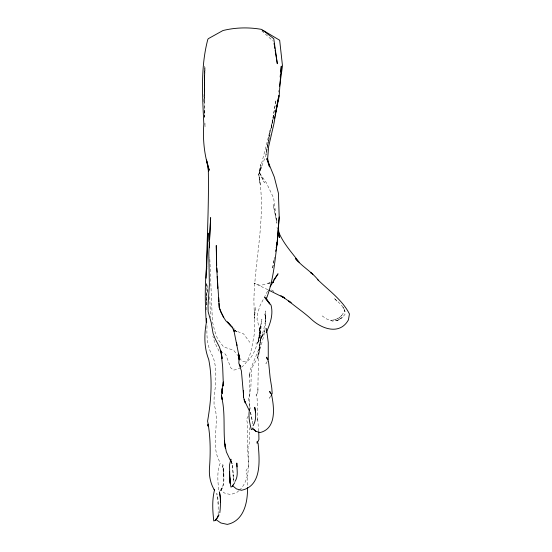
<?xml version="1.0" encoding="UTF-8"?>
<svg xmlns="http://www.w3.org/2000/svg" width="552" height="552" viewBox="0 0 552 552"><rect width="100%" height="100%" fill="white"/><g stroke="black" fill="none" stroke-linecap="round" stroke-linejoin="round"><path stroke-width="0.41" stroke-dasharray="2.76 2.07" d="M206.303 309.962L206.883 292.663L206.848 304.669L206.627 283.411M204.406 117.3L204.751 97.594L204.343 66.481L204.171 102.168M249.193 406.783L249.78 373.345L249.525 376.643L250.284 369.64L258.053 351.134L259.985 344.227L260.689 337.589L260.447 326.115L258.005 342.806L259.399 335.133C257.08 344.248 254.824 354.846 247.427 361.167L243.073 361.498L241.397 360.484L240.037 358.51M257.736 420.334L257.122 398.482L256.156 394.549L256.135 396.074L257.839 391.741L258.419 358.427L260.275 340.115L262.69 334.077L261.248 339.08C262.786 330.765 266.871 322.534 264.85 313.936C267.858 329.095 261.2 343.689 257.163 357.972L259.702 346.884L258.771 351.3L260.275 340.115L264.801 330.751L260.275 340.115L257.108 343.185L254.396 342.882M257.839 391.741L258.06 388.242M218.157 514.298L218.199 505.08L216.819 493.398L218.047 499.346L218.537 505.48M278.574 92.156L278.746 90.473M273.958 260.537L272.46 268.934L274.31 258.881M274.109 259.695L274.558 257.177M268.024 144.693L265.905 154.553L269.914 130.762L266.271 154.387L258.729 174.26L260.185 184.478L258.791 174.439L273.978 115.251M268.196 143.872L268.727 141.402M268.907 140.581L269.431 138.117M269.611 137.296L276.041 100.022L271.06 129.023L273.854 116.465M267.603 291.104L260.013 305.732L257.577 313.474L257.046 319.505L259.488 328.371L259.702 334.857L259.198 327.943C260.91 337.789 260.903 348.105 257.812 357.689C255.417 362.326 251.539 366.369 251.415 371.855C250.573 380.673 252.029 390.119 248.317 398.385L249.193 402.891L249.214 406.541M248.186 416.18L246.613 419.265L247.62 424.502L247.551 446.609L248.393 463.349L248.207 466.964L245.799 471.318L247.096 474.803L247.468 486.823M267.147 361.636L265.919 363.596L267.223 361.429M270.639 396.129L268.921 398.937L270.011 397.688M241.486 367.211C251.001 360.139 251.533 347.456 253.865 336.775C255.604 327.053 253.03 317.338 255.507 307.657L254.417 318.545L253.892 300.495C254.782 258.446 266.485 216.412 258.791 174.439L261.648 166.559L259.171 173.321L260.716 164.413L259.433 172.624L264.38 182.608L259.123 172.321L266.347 182.753L273.654 198.085L276.918 223.222L273.137 204.626L277.345 222.697M238.864 490.707L237.049 492.253L230.75 494.544L225.057 493.343L221.331 490.832L220.952 489.196C225.906 482.538 223.291 473.671 222.739 466.067L223.836 477.128M239.464 490.19C250.498 479.861 249.042 461.362 247.958 447.368L249.304 443.435L249.269 427.724M270.225 282.169L267.506 283.79L269.811 283.114M322.154 315.91L326.494 318.911L332.67 321.167L337.534 320.298L342.226 317.6L344.972 314.412C345.78 307.291 338.459 302.468 333.967 298.114L338.086 302.282M337.534 320.298L342.226 317.6L338.031 320.229L334.043 320.788M240.824 367.549L236.829 369.564L233.413 370.095L230.833 367.901L225.561 354.212L220.483 351.817M269.707 283.024L260.261 285.481L254.058 283.072L267.948 289.745M273.757 291.283L271.639 289.966L273.806 291.318M261.841 30.905L273.157 41.103M235.221 330.393L236.332 331.621L233.579 328.095M235.325 330.427L236.332 331.621L235.649 330.82L243.529 333.856L249.828 342.33M238.671 356.537L233.641 350.272L223.601 346.891L217.502 338.686L214.659 330.869L212.417 321.499L209.753 257.204M231.033 461.624L232.088 463.673L231.164 461.258M219.034 351.127L214.783 342.675L212.879 336.244M250.015 412.206L250.732 413.772L252.712 423.95M230.853 460.458C233.413 466.619 232.571 473.519 233.524 480.019L233.137 474.734L233.593 482.634M231.095 460.954L232.268 464.115L233.344 474.603M250.518 412.116L252.616 421.99M276.987 227.383L277.345 228.956M206.683 283.969L207.587 293.064L206.938 283.231M258.709 431.216L257.653 418.54M203.819 101.706L205.054 67.744L204.157 97.939L204.751 117.231M204.24 110.241L204.578 117.072M204.916 123.896L205.04 126.456L204.937 123.103M223.946 475.548L222.856 464.598L223.684 475.024M207.041 325.825C206.489 336.258 207.166 346.946 212.706 356.171C216.605 365.769 215.853 376.492 215.556 386.648C214.142 392.582 213.941 398.537 214.072 404.554C220.579 423.267 209.56 444.926 220.131 462.472L220.255 463.087C216.515 472.05 218.026 482.241 218.813 491.653L221.269 490.093L222.387 488.099L220.31 491.038L223.374 485.443L223.56 476.673M209.76 296.783L210.512 317.628M265.588 316.455L265.484 322.14L265.208 310.948L265.588 316.455M260.613 325.783L260.337 333.484L258.508 341.674L260.358 333.56L261.896 319.132L260.613 325.783M343.096 313.557C340.577 317.911 335.747 320.215 330.827 320.346C335.713 320.077 340.543 317.89 343.096 313.557M343.958 308.906L342.999 307.25L345.055 311.535L343.958 308.906"/><path stroke-width="0.83" d="M206.11 278.187C206.917 241.176 209.098 204.164 208.256 167.09M221.828 398.068L221.469 395.501L222.214 399.469L221.469 395.501L222.152 392.092L222.187 393.397L222.132 388.836L223.325 382.143M207.959 241.555L208.104 233.13L206.4 273.757L206.745 267.81M223.291 382.115L223.194 386.014L223.263 384.475M209.477 242.68L209.491 247.779M209.629 239.34L210.643 217.626L208.815 253.175L209.387 284.749L208.028 305.863L208.152 311.763L211.195 322.52L213.065 333.367L215.101 338.576L219.399 346.98L221.007 351.776L222.125 358.476L220.931 350.906L222.656 366.652L223.305 383.709M206.738 266.023C204.682 284.991 205.082 304.055 206.275 323.03C204.102 335.188 204.123 347.822 208.711 359.462C212.755 379.7 211.085 401.076 207.587 421.114C210.636 436.749 210.616 453.026 209.415 469.021C208.973 476.231 210.685 484.014 214.438 490.059M275.752 111.497L278.863 95.586L273.847 124.048L268.631 146.597L267.637 158.659L269.542 166.98L266.782 158.652L274.268 176.937L278.408 193.145L279.208 216.984L277.09 243.805L276.317 247.993M277.09 243.805L279.208 216.984M280.154 77.025L280.423 74.499M280.685 71.981L281.299 66.095L279.119 96.648L275.241 114.926M219.82 512.753C220.627 505.991 220.745 498.994 219.496 492.281L220.462 497.628L220.531 502.341M279.629 86.202L282.493 65.902L279.671 40.255L264.215 31.009L262.655 30.712M276.2 247.945L277.249 242.066C274.868 261.179 273.419 280.733 266.326 298.811M275.703 251.339L276.007 249.67M275.096 114.85L275.42 113.174M274.537 118.252L274.889 116.589M268.265 359.759L268.251 342.502L266.457 328.495M266.216 332.601C270.066 324.072 273.544 314.661 271.046 305.146L264.746 297.418L269.769 304.007L266.029 297.976M250.028 407.804C247.744 414.842 249.614 422.666 251.346 429.642L252.913 428.78M253.126 425.695C256.501 420.058 255.928 413.482 254.734 407.3L255.5 412.123M235.028 481.413C238.678 475.962 236.677 469.124 236.815 463.018L237.098 466.888M234.759 482.648L232.337 486.284L233.027 485.015M214.079 489.596L214.466 490.238C211.954 500.236 212.63 510.828 213.776 520.971L215.48 520.281L219.034 514.912M217.026 518.494L217.985 516.782M217.798 516.32L218.606 514.892M270.142 286.702L278.042 273.778L273.613 280.14M271.156 395.763L272.184 393.452L271.784 388.008L270.149 377.761L268.534 361.546L266.637 357.172L267.127 358.972M257.632 442.214L258.943 439.447L258.771 431.981M216.122 519.342L215.48 520.281L216.329 518.783L216.605 520.046L220.855 522.979L227.307 524.4C243.984 520.964 247.855 502.113 247.482 487.595M232.413 486.34L230.977 487.092L230.115 482.745L229.735 476.376L229.549 464.867L230.874 459.14L231.019 460.354M272.108 282.445L273.647 281.996L272.074 282.41M268.686 290.11L284.653 298.052L280.823 295.665M281.762 296.258L284.653 298.052M311.832 273.481L310.845 272.798L312.894 274.268M282.238 296.541L291.104 302.806L288.827 301.019M233.234 486.264L236.456 488.92L241.465 490.279C262.331 485.995 259.468 459.492 258.129 443.449L257.046 441.703L257.101 443.311M317.372 279.291C328.474 290.304 342.261 299.77 349.444 313.964L348.443 319.877C339.728 335.485 321.575 328.985 311.135 319.022C304.117 312.529 296.1 307.236 288.827 301.116M231.819 326.57L232.82 327.543M253.941 429.366L255.976 431.353L260.213 432.533C276.766 428.297 274.178 407.162 271.487 394.266L269.659 391.423L270.363 393.231M255.7 431.084L255.976 431.353L253.168 429.221L252.864 427.91M297.714 261.103L295.541 258.612C302.365 266.906 312.121 271.957 318.545 280.519M299.488 262.697C292.084 252.809 283.273 243.466 278.615 231.902M240.341 366.073L238.823 363.278L239.099 357.675L239.264 359.945L238.885 355.626L239.271 358.489L238.574 353.508L239.119 356.633L233.613 329.102L234.2 331.4L232.42 327.757L227.417 321.899L231.067 325.997L225.878 320.857L223.015 316.489L219.268 307.643L216.55 265.919L216.274 245.516L216.681 265.595M230.619 460.899L226.341 451.853L224.774 443.67L225.285 447.555L225.085 445.988M223.788 317.283L220.834 312.115L219.268 307.643L218.992 303.407M240.451 366.459L239.251 364.354L241.403 370.951L243.542 395.267L243.425 390.54L243.611 397.633L245.371 402.946L244.039 399.62M249.304 410.647L244.281 400.2M278.429 233.689L279.333 237.629L278.298 226.803M236.532 342.854L237.022 345.448M224.926 444.802C223.187 429.587 225.319 413.924 222.049 398.903M225.306 447.838L225.416 448.459M274.054 43.366L274.33 45.064M274.599 46.761L274.875 48.459M275.144 50.156L277.318 63.728L273.771 38.695L261.71 29.408C248.869 27.138 235.635 27.414 222.967 30.532L208.339 38.661L207.821 39.392C200.473 67.068 202.474 95.848 203.826 124.131C202.653 139.766 204.323 155.333 209.242 170.244L206.524 160.011L208.566 171.079L208.497 169.457M224.478 441.821L224.533 442.214L224.374 440.931M216.846 268.086L217.198 272.233M206.413 318.607L206.696 322.375M229.804 477.639L230.205 483.469L229.487 471.781M218.882 301.709L218.654 297.473M243.501 396.35L243.411 394.825L243.535 397.019M217.191 276.38L217.709 288.213L217.64 286.495M208.049 425.613L208.042 426.165L208.104 424.15L208.049 425.613M222.132 388.836L222.063 391.968L222.132 388.836"/></g></svg>
